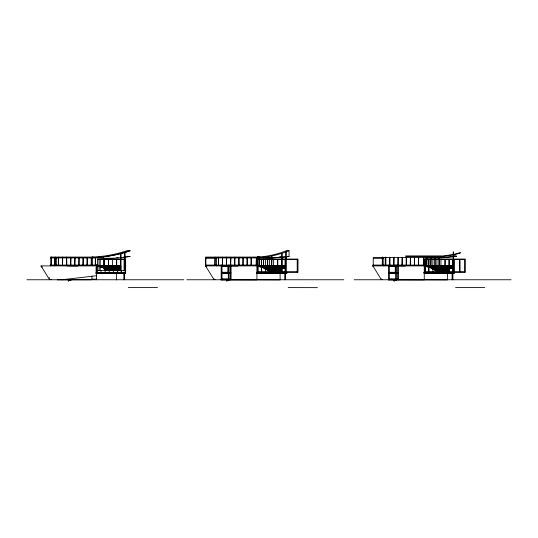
<?xml version="1.0" encoding="UTF-8"?>
<svg xmlns="http://www.w3.org/2000/svg" width="538" height="538" viewBox="0 0 538 538"><rect width="100%" height="100%" fill="white"/><g stroke="black" fill="none" stroke-linecap="round" stroke-linejoin="round"><path stroke-width="0.81" d="M113.404 272.739L113.404 273.553L112.314 273.082M51.063 264.972L51.245 257.09L51.318 265.046M51.137 257.09L51.103 264.972M55.185 257.117L54.97 264.999L55.004 257.117M58.38 265.019L58.521 257.137L58.447 265.026M62.502 257.164L62.549 265.052M62.61 265.052L62.684 257.171M66.638 257.198L66.732 265.079L66.604 257.198M70.653 265.106L70.834 257.225L70.834 265.106M74.755 265.133L74.977 257.251L74.789 265.133M78.864 265.167L79.039 257.285L79.012 265.167M83 265.194L83.148 257.312L83.114 265.194M87.311 257.339L87.109 265.221L87.129 257.339M91.211 265.254L91.352 257.366L91.339 265.254M95.28 265.281L95.367 257.399L95.461 265.281M103.471 267.467L103.578 257.453M214.877 264.999L215.079 257.117L215.025 264.999M218.448 265.019L218.347 257.137L218.415 265.026M222.376 265.052L222.577 257.164L222.557 265.052M226.639 257.198L226.518 265.079L226.68 257.198M230.58 265.106L230.802 257.225L230.688 265.106M234.924 257.251L234.723 265.14L234.743 257.251M238.885 257.285L238.973 265.167L238.845 257.278M242.894 265.194L243.075 257.312L243.075 265.194M247.09 257.339L247.164 265.227L247.198 257.339M251.105 265.254L251.192 257.366L251.246 265.254M259.309 266.095L259.37 257.426M259.491 266.102L259.551 257.426M263.405 267.467L263.6 257.453L263.586 267.467M267.521 265.368L267.709 256.633L267.702 265.368M271.623 265.395L271.831 256.397L271.771 265.395M382.276 257.117L382.323 264.999M382.384 264.999L382.457 257.117M385.665 257.137L385.733 265.026L385.807 257.137M389.714 265.052L389.801 257.164L389.875 265.052M394.051 257.198L393.836 265.079L393.87 257.198M397.952 265.106L398.1 257.225L398.08 265.106M402.027 265.133L402.202 257.251L402.209 265.14M406.224 257.285L406.291 265.167L406.331 257.285M410.232 265.194L410.413 257.312L410.38 265.194M414.374 265.221L414.516 257.339L414.489 265.227M418.678 257.372L418.591 265.254L418.497 257.366M426.647 266.095L426.849 257.426L426.829 266.102M430.743 267.467L430.958 257.453L430.925 267.467M434.919 256.633L435.007 265.368L435.067 256.633M439.028 256.397L439.109 265.395L439.169 256.397M117.681 270.876C117.109 268.987 119.073 269.034 118.501 270.419M118.051 269.208L117.936 269.773L118.293 269.713M118.306 270.843L118.824 270.271M118.152 269.935L118.125 270.325M69.53 279.33L68.306 280.143L68.306 280.977L70.142 279.404M117.977 269.182L117.93 269.612M102.106 267.117L101.453 267.03A12.717 12.71 0 0 0 100.983 266.707M262.033 267.117L261.381 267.03A12.717 12.71 0 0 0 260.91 266.707M429.371 267.117L428.719 267.03A12.717 12.71 0 0 0 428.248 266.707M228.092 279.572L226.659 280.143L226.659 280.977L229.531 279.511M395.43 279.572L393.998 280.143L393.998 280.977L396.869 279.511M71.897 279.659L68.306 280.977M130.149 250.769L126.901 251.811A140.391 140.391 0 0 1 92.98 257.756L92.193 257.803L92.18 257.09A125.731 125.724 -10.7 0 0 127.93 250.378L130.149 250.769A125.731 125.724 -10.7 0 1 94.406 257.473A125.253 125.085 -1.7 0 0 130.149 256.418A138.353 138.064 -1.8 0 1 126.813 256.801M61.944 279.76L96.443 275.759M90.579 257.91L92.435 257.823M92.18 257.877L92.96 257.87A142.167 142.167 0 0 0 99.86 257.534M454.543 256.001L456.406 256.001L456.406 256.411A180.586 180.586 0 0 1 436.836 257.91L424.724 257.91L424.724 257.09A129.577 129.577 0 0 0 437.172 257.473L437.73 257.46A82.865 82.865 0 0 0 454.543 256.001L456.406 256.411M215.933 257.433L256.377 257.433M383.271 257.433L423.715 257.433M92.442 257.91L50.384 257.91L50.384 257.09L92.435 257.09L92.442 265.079M205.55 257.91L255.059 257.91A100.404 100.404 0 0 0 289.067 250.769L289.067 256.411A180.586 180.586 0 0 1 269.498 257.91L257.386 257.91L257.386 257.09A129.577 129.577 0 0 0 259.874 257.265M383.271 257.91L373.238 257.91L373.238 265.893M205.899 257.998L215.933 257.998L215.933 257.346L216.437 257.346L216.437 265.893M373.238 257.998L383.271 257.998L383.271 257.346L383.776 257.346L383.776 265.893M257.386 259.363L285.039 259.363L285.039 271.798M424.724 259.363L452.377 259.363L452.377 271.798M97.459 259.484L125.65 259.484M257.594 259.484L297.205 259.484L297.205 271.798M424.933 259.484L464.543 259.484L464.543 271.798M50.054 265.073L97.459 265.079M205.55 265.073L257.386 265.079M424.724 265.079L372.888 265.073L372.888 266.465L373.789 266.465M50.565 265.442L54.156 265.442M50.538 265.483L57.109 265.483L54.6 265.483L54.156 265.032L54.156 265.893M92.26 265.483L96.443 265.483M98.884 265.664L120.842 265.664M258.832 265.664L285.039 265.664M426.17 265.664L452.377 265.664M41.964 267.352L41.964 266.465L41.063 266.465L41.063 265.893L96.443 265.893L96.524 266.263L96.524 265.859M101.299 266.041L120.842 266.041M261.273 266.041L285.039 266.041M428.611 266.041L452.377 266.041M101.48 266.424L120.842 266.424M221.589 266.418L227.937 266.418L227.937 272.43M261.461 266.424L285.039 266.424M388.92 266.418L395.275 266.418L395.275 272.43M428.799 266.424L452.377 266.424M206.451 266.465L205.55 266.465L205.55 257.09L257.305 257.09A88.111 88.057 -2.1 0 0 282.275 256.895M221.69 266.465L230.775 266.465M389.028 266.465L398.113 266.465M103.256 266.801L120.842 266.801M262.887 266.801L285.039 266.801M430.225 266.801L452.377 266.801M96.443 267.036L96.1 267.036L96.1 271.751L96.443 271.751M101.897 267.184L103.256 267.184M104.668 267.184L120.842 267.184M263.701 267.184L285.039 267.184M431.039 267.184L452.377 267.184M104.722 267.568L120.842 267.568M263.701 267.568L285.039 267.568M431.039 267.568L452.377 267.568M120.842 267.944L103.478 267.944L103.478 267.568M264.804 267.944L285.039 267.944M432.142 267.944L452.377 267.944M106.188 268.327L120.842 268.327M264.393 268.327L265.611 268.327M266.31 268.327L285.039 268.327M424.959 266.411A25.737 25.737 0 0 1 429.553 267.473L431.779 268.321L452.377 268.327M106.067 268.704L120.842 268.704M266.189 268.704L281.421 268.704M448.759 268.704L432.485 268.704L432.485 268.327M106.806 269.087L104.93 269.087L104.93 268.704M107.25 269.087L120.842 269.087M266.189 269.087L265.019 269.087L265.019 268.704M267.413 269.087L281.421 269.087M433.527 269.087L432.357 269.087L432.357 268.704M434.751 269.087L448.759 269.087M120.842 269.464L105.724 269.464L105.724 269.087M281.421 269.464L265.839 269.464L265.839 269.087M448.759 269.464L433.177 269.464L433.177 269.087M120.842 269.847L106.524 269.847L106.524 269.464M281.421 269.847L266.66 269.847L266.66 269.464M448.759 269.847L433.998 269.847L433.998 269.464M120.842 270.224L107.405 270.224L107.405 269.847M281.421 270.224L267.568 270.224L267.568 269.847M448.759 270.224L434.906 270.224L434.906 269.847M109.362 270.607L117.506 270.607M118.535 270.607L120.842 270.607M281.421 270.607L268.677 270.607L262.214 267.473A25.737 25.737 0 0 0 257.621 266.411M448.759 270.607L436.015 270.607L431.779 268.321M96.921 270.621L96.921 272.564L96.901 270.621L125.65 270.621M281.421 270.991L268.677 270.991L268.677 270.607L273.331 273.553L273.331 272.739L263.694 266.848A23.659 23.659 0 0 0 256.377 265.066A11.285 11.285 0 0 1 257.399 265.214M448.759 270.991L436.015 270.991L436.015 270.607L440.669 273.553L440.669 272.739L431.032 266.848A23.659 23.659 0 0 0 423.715 265.066A11.285 11.285 0 0 1 424.738 265.214M281.421 271.367L269.135 271.367L269.135 270.991M448.759 271.367L436.473 271.367L436.473 270.991M257.386 271.798L297.467 271.798L297.467 272.262M424.724 271.798L464.805 271.798L464.805 272.262M281.421 272.127L270.009 272.127L270.009 271.751M448.759 272.127L437.347 272.127L437.347 271.751M256.525 272.262L270.749 272.262M280.769 272.262L297.985 272.262L297.985 259.074L257.386 259.074L257.386 272.262M423.863 272.262L437.293 272.262M448.1 272.262L465.323 272.262L465.323 259.074L424.724 259.074L424.724 272.262M221.521 272.302L228.125 272.302M257.211 272.369L270.358 272.369M281.038 272.369L286.788 272.369M388.853 272.302L395.464 272.302M424.549 272.369L437.697 272.369M448.376 272.369L454.126 272.369M221.555 272.416L228.341 272.43M256.707 272.43L271.972 272.51M272.827 272.51L286.747 272.416M388.893 272.416L395.679 272.43M424.045 272.43L439.311 272.51M440.165 272.51L454.085 272.416M95.616 272.564L125.65 272.564M221.676 272.564L230.91 272.564M256.707 272.564L286.788 272.564L286.788 273.257L256.734 273.264M389.014 272.564L398.248 272.564M424.045 272.564L454.126 272.564L454.126 273.257L424.072 273.264M280.029 273.122L286.747 273.122M447.367 273.122L454.085 273.122M96.134 273.257L125.65 273.257M221.649 273.257L230.849 273.264M388.987 273.257L398.187 273.264M95.764 273.351L116.598 273.351M221.784 273.351L230.116 273.351M256.781 273.351L280.116 273.351M389.122 273.351L397.454 273.351M424.119 273.351L447.455 273.351M116.558 273.425L125.65 273.425L125.65 259.074L97.459 259.074L97.459 271.004M221.999 279.108L228.3 279.108M389.337 279.108L395.638 279.108M91.89 279.135L96.443 279.135M221.777 279.135L230.836 279.135M389.115 279.135L398.174 279.135M50.565 279.632L51.655 279.599M214.09 279.599L215.079 279.612M381.422 279.599L382.417 279.612M26.9 279.76L183.835 279.76M186.827 279.76L343.762 279.76M354.165 279.76L511.1 279.76M57.431 279.821L91.225 279.78M220.95 279.827L256.929 279.807L256.929 265.893L205.55 265.893L214.09 279.76L214.09 278.933M388.288 279.827L424.267 279.807L424.267 265.893L372.888 265.893L381.422 279.76L381.422 278.933M54.6 265.483L56.275 265.496M394.381 265.893L405.302 266.034M227.043 265.893L237.964 266.034M67.115 265.893L78.037 266.034M260.405 257.137L257.305 257.09A90.256 90.256 0 0 0 287.205 250.358L289.067 250.769M106.389 268.657L108.602 269.531L109.873 270.661M108.77 270.621L102.281 267.473A25.737 25.737 0 0 0 96.524 266.276M108.602 269.531L103.767 266.848A23.659 23.659 0 0 0 96.45 265.066M435.215 266.693L436.204 267.937M267.877 266.693L268.865 267.937M107.95 266.693L108.938 267.937M41.063 265.893L49.604 279.76L49.214 277.547M484.765 287.601L455.565 287.601M459.869 259.484L459.869 271.798M459.782 259.484L459.782 271.798M454.059 259.484L454.059 271.798M454.085 272.262L454.085 273.264M453.971 259.484L453.971 271.798M453.393 251.945L453.393 272.51M453.218 251.945L453.218 272.51M452.922 273.102L452.922 279.76M452.102 273.102L452.102 279.76M449.116 259.363L449.116 265.994M449.116 268.482L449.116 271.798M449.055 259.363L449.055 265.994M449.055 268.482L449.055 271.798M448.759 265.664L448.759 272.51M447.455 273.264L447.455 279.928L388.288 279.76M440.945 259.363L441.005 265.994M437.697 272.127L437.697 272.51M436.99 271.367L436.99 271.751M436.95 259.363L436.89 265.994M435.598 270.224L435.598 270.607M432.895 259.363L432.834 265.994M432.895 268.482L432.834 271.798M430.857 267.568L430.857 267.944M429.674 267.184L429.674 267.568M427.064 265.664L427.064 266.041M425.511 259.074L425.511 271.798M424.785 259.363L424.785 271.798M423.715 265.806L423.715 257.346L423.5 265.126M398.409 265.073L398.409 279.76M398.261 279.35L398.261 279.76M397.649 265.073L397.649 279.76M396.378 265.073L396.378 279.76M395.638 265.073L395.638 279.76M389.337 265.073L389.337 279.76M388.517 265.073L388.517 279.76M317.427 287.642L288.227 287.601M286.747 272.262L286.747 273.264M286.061 251.945L286.061 272.51M285.88 251.945L285.88 272.51M285.584 259.484L285.584 271.798M285.584 273.102L285.584 279.76M284.763 273.102L284.763 279.76M281.952 272.51L281.952 253.674L281.777 272.51M281.717 259.363L281.717 265.994M281.717 268.482L281.717 271.798M281.421 265.664L281.421 272.51M280.116 273.264L280.116 279.928L220.95 279.76M277.722 259.363L277.722 265.994M277.662 259.363L277.662 265.994M273.607 259.363L273.667 265.994M270.358 272.127L270.358 272.51M269.652 271.367L269.652 271.751M269.612 259.363L269.551 265.994M268.26 270.224L268.26 270.607M265.496 259.363L265.557 265.994M265.557 268.482L265.496 271.798M265.147 268.327L265.147 268.704M263.519 267.568L263.519 267.944M262.336 267.184L262.336 267.568M261.502 259.363L261.502 271.798M261.441 259.363L261.441 271.798M259.726 265.664L259.726 266.041M258.173 259.074L258.173 271.798M257.446 259.363L257.446 271.798M256.377 265.806L256.377 257.346L256.162 265.126M231.071 265.073L231.071 279.76M230.93 279.35L230.93 279.76M230.318 265.073L230.318 279.76M229.04 265.073L229.04 279.76M228.3 265.073L228.3 279.76M221.999 265.073L221.999 279.76M221.179 265.073L221.179 279.76M205.899 257.91L205.899 265.893M157.499 287.601L128.293 287.601M124.937 252.773L124.937 270.91M124.762 252.773L124.762 270.91M124.648 279.76L124.648 273.102L123.827 273.136L123.827 279.76M124.083 259.484L124.083 270.93M121.548 270.621L121.548 272.564M120.842 270.991L120.855 253.728L120.68 270.923M117.445 270.621L117.445 272.564M116.679 259.484L116.679 265.853M116.612 259.484L116.612 265.853M116.598 273.264L116.598 279.928M113.336 270.621L113.336 272.564M112.57 259.484L112.509 265.853M109.214 270.621L109.214 272.564M108.077 270.224L108.077 270.607M105.112 270.621L105.132 272.564M105.058 268.327L105.058 268.704M104.318 267.944L104.365 270.634L104.305 268.247M102.328 267.184L102.328 267.568M101.023 270.621L101.003 272.564M100.256 259.484L100.196 270.634M99.799 265.664L99.799 266.041M99.026 259.484L99.026 270.634M98.003 259.074L98.003 259.484M96.443 265.893L96.443 279.76M91.89 275.967L91.89 279.76M67.559 279.33L67.559 279.76M59.772 279.33L59.772 279.76M57.801 279.33L57.801 279.76M56.665 257.91L56.665 265.079M55.279 257.514L55.279 265.402M55.098 257.514L55.098 265.402M50.545 265.032L50.565 265.893M99.954 266.512A12.878 12.878 0 0 1 101.588 267.191M99.51 265.88A12.717 12.71 0 0 1 100.007 266.135M96.463 265.073A11.069 11.069 0 0 1 97.479 265.214M125.979 256.888A138.353 138.064 -1.8 0 1 123.471 257.11M118.098 257.433A138.353 138.064 -1.8 0 1 116.753 257.48M99.631 257.702A125.253 125.085 -1.7 0 1 92.18 257.083M396.903 279.659A15.723 15.723 0 0 1 393.998 280.977M425.524 266.061A12.878 12.878 0 0 1 426.096 266.189M427.219 266.512A12.878 12.878 0 0 1 428.322 266.942M426.264 265.651A12.717 12.71 0 0 1 427.28 266.135M425.242 265.321A11.285 11.285 0 0 1 425.746 265.449M264.851 257.467A129.577 129.577 0 0 0 269.834 257.473L270.392 257.46A82.865 82.865 0 0 0 273.21 257.46M281.636 256.868A82.865 82.865 0 0 1 278.832 257.164M289.067 256.411A97.163 97.062 -2.1 0 1 269.41 257.42M258.186 266.061A12.878 12.878 0 0 1 259.323 266.337M259.881 266.512A12.878 12.878 0 0 1 260.984 266.942M258.926 265.651A12.717 12.71 0 0 1 259.941 266.135M257.904 265.321A11.285 11.285 0 0 1 258.408 265.449M229.565 279.659A15.723 15.723 0 0 1 226.659 280.977M263.728 257.534A99.765 99.765 0 0 1 256.505 257.897M125.522 270.621L125.589 272.564L125.522 270.621M460.239 252.658L452.814 254.561L443.48 255.92L405.699 255.92L405.699 256.397L443.48 256.397L454.227 254.75L460.239 253.129L460.239 252.658M445.06 265.994L445.06 259.363L445 265.994M428.84 271.798L428.84 259.363L428.779 271.798M108.468 265.853L108.468 259.484L108.407 265.853M104.365 265.853L104.365 259.484L104.305 265.853"/></g></svg>
